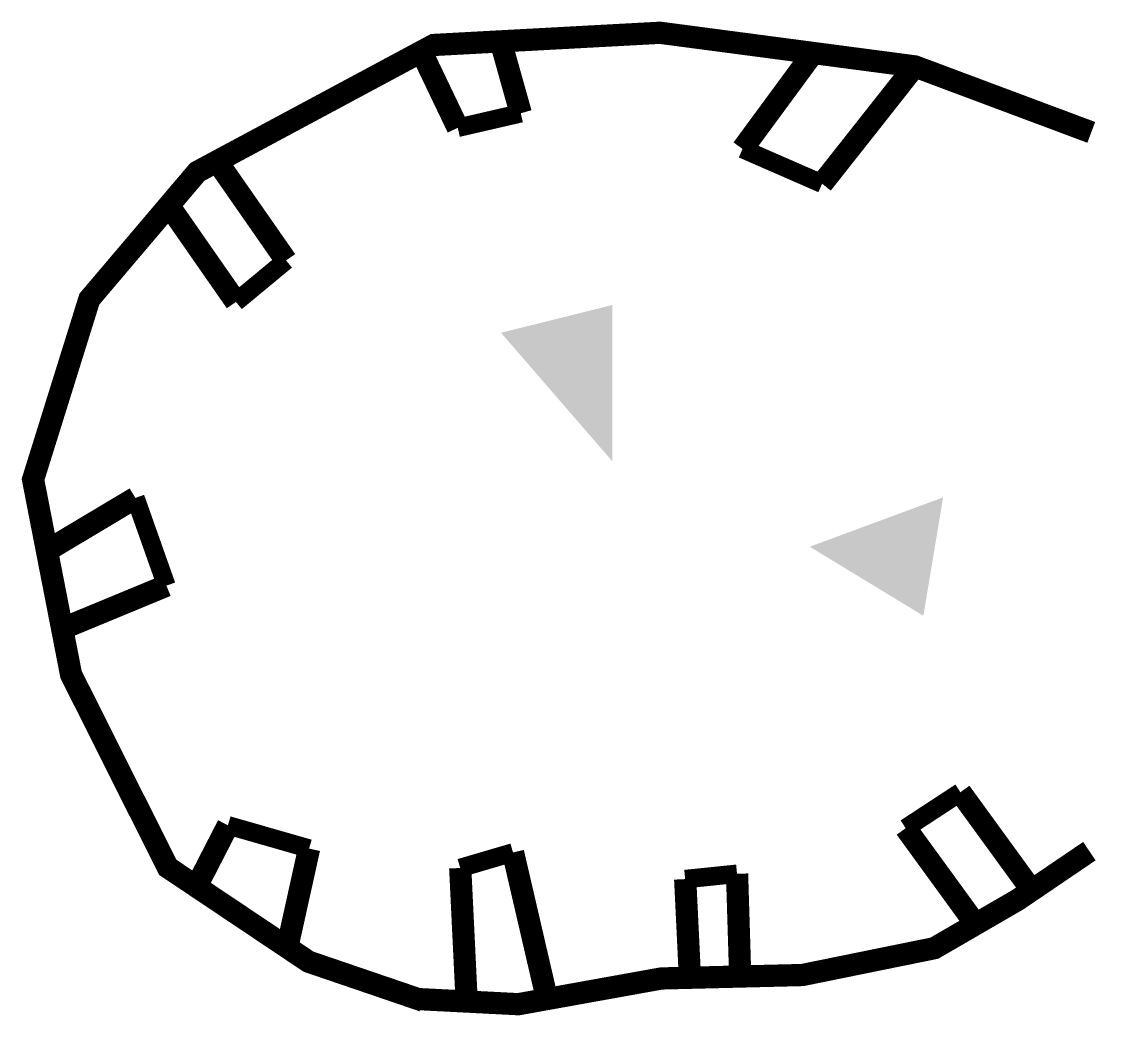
# Model space of a CAD drawing. Extents: x 0 to 5.83, y -0.01 to 5.35.
import ezdxf

# ---------------------------------------------------------------- set-up
doc = ezdxf.new("R2010")
doc.units = 0
doc.header["$MEASUREMENT"] = 0
doc.layers.get('0').update_dxf_attribs({"linetype": 'CONTINUOUS'})

msp = doc.modelspace()

# ---------------------------------------------------------------- linework, layer by layer
for points, const_width in [([(5.7714, 4.7524), (4.8188, 5.1086), (3.4429, 5.2901), (2.2216, 5.2242), (0.9449, 4.5394), (0.3615, 3.852), (0.0576, 2.8784), (0.2628, 1.8258), (0.7849, 0.785), (1.5452, 0.2756), (2.1634, 0.0647)], 0.12), ([(2.3508, 4.7771), (2.1421, 5.213)], 0.12), ([(2.691, 4.8557), (2.5871, 5.2262)], 0.12), ([(3.8882, 4.6629), (4.2697, 5.1814)], 0.12), ([(4.3179, 4.4753), (4.818, 5.1087)], 0.12), ([(2.3508, 4.7771), (2.691, 4.8557)], 0.1), ([(3.8882, 4.6629), (4.3179, 4.4753)], 0.1), ([(1.4237, 4.0609), (1.051, 4.5963)], 0.12), ([(1.1531, 3.837), (0.7907, 4.3577)], 0.12), ([(1.1531, 3.837), (1.4237, 4.0609)], 0.1), ([(0.6101, 2.7792), (0.1693, 2.516)], 0.12), ([(0.7776, 2.3056), (0.6101, 2.7792)], 0.1), ([(0.7776, 2.3056), (0.2256, 2.0772)], 0.12), ([(4.7694, 0.9964), (5.0649, 1.1902)], 0.1), ([(5.0649, 1.1902), (5.4334, 0.6835)], 0.12), ([(1.1098, 1.0118), (0.9251, 0.6519)], 0.12), ([(1.1098, 1.0118), (1.5482, 0.8861)], 0.1), ([(4.7694, 0.9964), (5.1379, 0.4898)], 0.12), ([(1.5482, 0.8861), (1.4227, 0.3196)], 0.12), ([(2.1261, 0.0744), (2.6781, 0.0461), (3.4505, 0.1851), (4.2117, 0.2037), (4.924, 0.3485), (5.3737, 0.6094), (5.7612, 0.8723)], 0.12), ([(2.364, 0.7815), (2.6492, 0.8653)], 0.1), ([(2.6492, 0.8653), (2.8329, 0.0739)], 0.12), ([(2.364, 0.7815), (2.3989, 0.0604)], 0.12), ([(3.5787, 0.7214), (3.6044, 0.1889)], 0.12), ([(3.5787, 0.7214), (3.8588, 0.7502)], 0.1), ([(3.8588, 0.7502), (3.8758, 0.1955)], 0.12)]:
    msp.add_lwpolyline(points, dxfattribs=dict(const_width=const_width))
for points in [[(2.5844, 3.6706), (3.1848, 3.8205), (3.1848, 2.9774)], [(4.2514, 2.5157), (4.9714, 2.782), (4.8647, 2.1429)]]:
    msp.add_solid(points)

doc.saveas('drawing.dxf')
